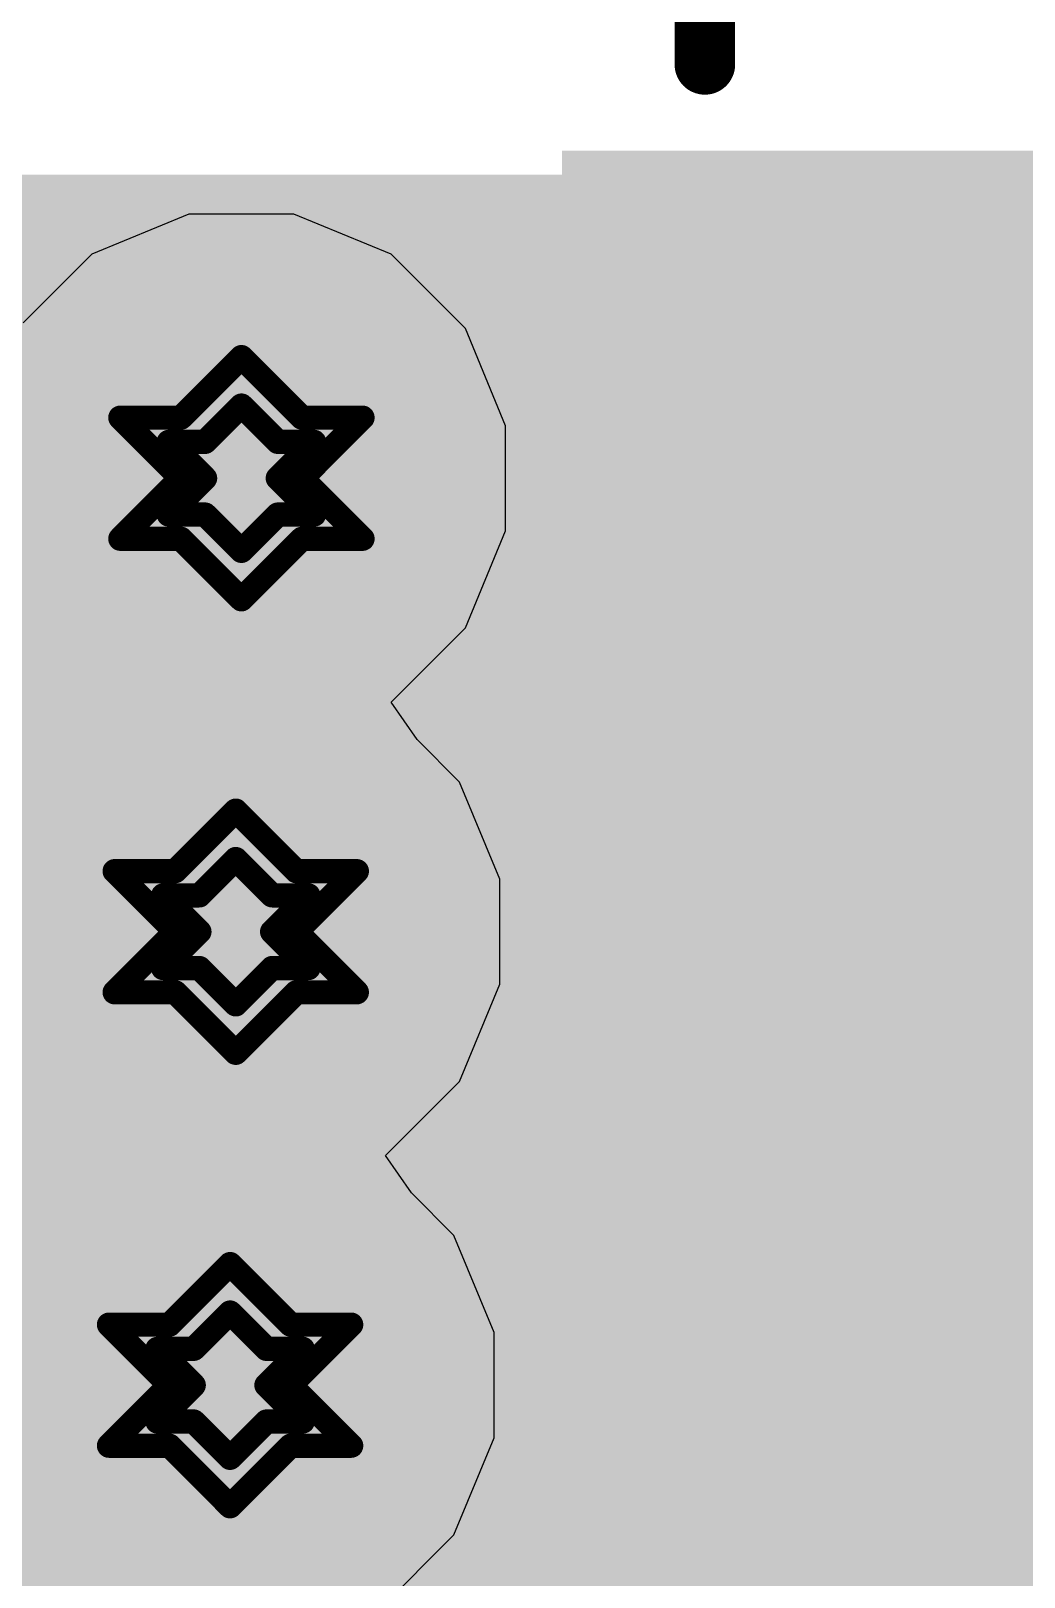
# Model space of a CAD drawing. Header units: inches. Extents: x -5 to 5328, y -4 to 5281.
# Drawn here: x 51.176 to 53.259, y 46.347 to 49.589 of the extents above; entities that cross this region are included whole.
import ezdxf

# ---------------------------------------------------------------- set-up
doc = ezdxf.new("R2010")
doc.units = ezdxf.units.IN
for name, color, linetype in [('Bottom Layer', 5, 'Continuous'), ('Bottom Solder', 6, 'Continuous'), ('Drill Drawing', 1, 'Continuous'), ('Layer 1', 16, 'Continuous'), ('Layer 2', 76, 'Continuous'), ('Top Layer', 1, 'Continuous'), ('Top Overlay', 2, 'Continuous'), ('Top Paste', 8, 'Continuous'), ('Top Solder', 216, 'Continuous'), ('Via Holes', 16, 'Continuous')]:
    doc.layers.add(name, color=color, linetype=linetype)

# ---------------------------------------------------------------- blocks, each defined once
blk = doc.blocks.new('TO_277A_144')
at = {"layer": 'Top Layer'}
blk.add_hatch(color=1, dxfattribs=at).paths.add_polyline_path([(-4.525, 2.4), (0.525, 2.4), (0.525, -2.4), (-4.525, -2.4)])
at = {"layer": 'Top Paste'}
blk.add_hatch(color=8, dxfattribs=at).paths.add_polyline_path([(-4.525, 2.4), (0.525, 2.4), (0.525, -2.4), (-4.525, -2.4)])
at = {"layer": 'Top Solder'}
blk.add_hatch(color=216, dxfattribs=at).paths.add_polyline_path([(-4.575, 2.45), (0.575, 2.45), (0.575, -2.45), (-4.575, -2.45)])
at = {"layer": 'Top Overlay'}
blk.add_lwpolyline([(0.7562, 2.15, 0.127, 0.127, 0), (2.2001, 2.15, 0.127, 0.127, 0)], format="xyseb", dxfattribs=at)
blk.add_lwpolyline([(0.7245, 2.15, 0.0635, 0.0635, 1), (0.788, 2.15, 0.0635, 0.0635, 1)], format="xyseb", close=True, dxfattribs=at)

msp = doc.modelspace()

# ---------------------------------------------------------------- hatches: boundary and pattern name
at = {"layer": 'Bottom Layer'}
h = msp.add_hatch(color=5, dxfattribs=at)
edge = h.paths.add_edge_path()
edge.add_arc((51.6172, 48.6512), 0.3, 0, 360)
h = msp.add_hatch(color=5, dxfattribs=at)
edge = h.paths.add_edge_path()
edge.add_arc((51.6053, 47.7001), 0.3, 0, 360)
h = msp.add_hatch(color=5, dxfattribs=at)
edge = h.paths.add_edge_path()
edge.add_arc((51.5934, 46.7491), 0.3, 0, 360)
at = {"layer": 'Bottom Solder'}
h = msp.add_hatch(color=6, dxfattribs=at)
edge = h.paths.add_edge_path()
edge.add_arc((51.6172, 48.6512), 0.4016, 0, 360)
h = msp.add_hatch(color=6, dxfattribs=at)
edge = h.paths.add_edge_path()
edge.add_arc((51.6053, 47.7001), 0.4016, 0, 360)
h = msp.add_hatch(color=6, dxfattribs=at)
edge = h.paths.add_edge_path()
edge.add_arc((51.5934, 46.7491), 0.4016, 0, 360)
at = {"layer": 'Layer 1'}
h = msp.add_hatch(color=16, dxfattribs=at)
edge = h.paths.add_edge_path()
edge.add_arc((51.6172, 48.6512), 0.3, 0, 360)
h = msp.add_hatch(color=16, dxfattribs=at)
edge = h.paths.add_edge_path()
edge.add_arc((51.6053, 47.7001), 0.3, 0, 360)
h = msp.add_hatch(color=16, dxfattribs=at)
edge = h.paths.add_edge_path()
edge.add_arc((51.5934, 46.7491), 0.3, 0, 360)
at = {"layer": 'Layer 2'}
h = msp.add_hatch(color=76, dxfattribs=at)
edge = h.paths.add_edge_path()
edge.add_arc((51.6172, 48.6512), 0.3, 0, 360)
h = msp.add_hatch(color=76, dxfattribs=at)
edge = h.paths.add_edge_path()
edge.add_arc((51.6053, 47.7001), 0.3, 0, 360)
h = msp.add_hatch(color=76, dxfattribs=at)
edge = h.paths.add_edge_path()
edge.add_arc((51.5934, 46.7491), 0.3, 0, 360)
at = {"layer": 'Top Layer'}
msp.add_hatch(color=1, dxfattribs=at).paths.add_polyline_path([(49.6391, 44.2378), (57.1392, 44.2378), (57.1392, 49.2878), (49.6391, 49.2878)])
h = msp.add_hatch(color=1, dxfattribs=at)
edge = h.paths.add_edge_path()
edge.add_arc((51.6172, 48.6512), 0.3, 0, 360)
h = msp.add_hatch(color=1, dxfattribs=at)
edge = h.paths.add_edge_path()
edge.add_arc((51.6053, 47.7001), 0.3, 0, 360)
h = msp.add_hatch(color=1, dxfattribs=at)
edge = h.paths.add_edge_path()
edge.add_arc((51.5934, 46.7491), 0.3, 0, 360)
at = {"layer": 'Top Solder'}
h = msp.add_hatch(color=216, dxfattribs=at)
edge = h.paths.add_edge_path()
edge.add_arc((51.6172, 48.6512), 0.4016, 0, 360)
h = msp.add_hatch(color=216, dxfattribs=at)
edge = h.paths.add_edge_path()
edge.add_arc((51.6053, 47.7001), 0.4016, 0, 360)
h = msp.add_hatch(color=216, dxfattribs=at)
edge = h.paths.add_edge_path()
edge.add_arc((51.5934, 46.7491), 0.4016, 0, 360)
at = {"layer": 'Via Holes'}
h = msp.add_hatch(color=7, dxfattribs=at)
edge = h.paths.add_edge_path()
edge.add_arc((51.6172, 48.6512), 0.15, 0, 360)
h = msp.add_hatch(color=7, dxfattribs=at)
edge = h.paths.add_edge_path()
edge.add_arc((51.6053, 47.7001), 0.15, 0, 360)
h = msp.add_hatch(color=7, dxfattribs=at)
edge = h.paths.add_edge_path()
edge.add_arc((51.5934, 46.7491), 0.15, 0, 360)

# ---------------------------------------------------------------- linework, layer by layer
at = {"layer": 'Bottom Layer'}
for p, q in [((51.507, 49.2052), (51.3034, 49.1208)), ((51.7274, 49.2052), (51.507, 49.2052)), ((51.931, 49.1208), (51.7274, 49.2052)), ((51.3034, 49.1208), (51.1597, 48.9772)), ((52.0869, 48.965), (51.931, 49.1208)), ((52.1712, 48.7614), (52.0869, 48.965)), ((52.1712, 48.541), (52.1712, 48.7614)), ((52.0869, 48.3374), (52.1712, 48.541)), ((51.931, 48.1815), (52.0869, 48.3374)), ((51.9856, 48.1033), (51.931, 48.1815)), ((52.0749, 48.014), (51.9856, 48.1033)), ((52.1593, 47.8103), (52.0749, 48.014)), ((52.1593, 47.5899), (52.1593, 47.8103)), ((52.0749, 47.3863), (52.1593, 47.5899)), ((51.9191, 47.2305), (52.0749, 47.3863)), ((51.9736, 47.1523), (51.9191, 47.2305)), ((52.063, 47.0629), (51.9736, 47.1523)), ((52.1474, 46.8593), (52.063, 47.0629)), ((52.1474, 46.6389), (52.1474, 46.8593)), ((52.063, 46.4353), (52.1474, 46.6389)), ((51.9072, 46.2794), (52.063, 46.4353))]:
    msp.add_line(p, q, dxfattribs=at)
at = {"layer": 'Drill Drawing'}
for points in [[(51.4902, 48.7782, 0.0508, 0.0508, 0), (51.6172, 48.9052, 0.0508, 0.0508, 0)], [(51.6172, 48.9052, 0.0508, 0.0508, 0), (51.7442, 48.7782, 0.0508, 0.0508, 0)], [(51.3632, 48.7782, 0.0508, 0.0508, 0), (51.4902, 48.6512, 0.0508, 0.0508, 0)], [(51.3632, 48.7782, 0.0508, 0.0508, 0), (51.4902, 48.7782, 0.0508, 0.0508, 0)], [(51.541, 48.7274, 0.0508, 0.0508, 0), (51.6172, 48.8036, 0.0508, 0.0508, 0)], [(51.6172, 48.8036, 0.0508, 0.0508, 0), (51.6934, 48.7274, 0.0508, 0.0508, 0)], [(51.7442, 48.7782, 0.0508, 0.0508, 0), (51.8712, 48.7782, 0.0508, 0.0508, 0)], [(51.7442, 48.6512, 0.0508, 0.0508, 0), (51.8712, 48.7782, 0.0508, 0.0508, 0)], [(51.4648, 48.7274, 0.0508, 0.0508, 0), (51.541, 48.6512, 0.0508, 0.0508, 0)], [(51.4648, 48.7274, 0.0508, 0.0508, 0), (51.541, 48.7274, 0.0508, 0.0508, 0)], [(51.6934, 48.7274, 0.0508, 0.0508, 0), (51.7696, 48.7274, 0.0508, 0.0508, 0)], [(51.6934, 48.6512, 0.0508, 0.0508, 0), (51.7696, 48.7274, 0.0508, 0.0508, 0)], [(51.3632, 48.5242, 0.0508, 0.0508, 0), (51.4902, 48.6512, 0.0508, 0.0508, 0)], [(51.4648, 48.575, 0.0508, 0.0508, 0), (51.541, 48.6512, 0.0508, 0.0508, 0)], [(51.6934, 48.6512, 0.0508, 0.0508, 0), (51.7696, 48.575, 0.0508, 0.0508, 0)], [(51.7442, 48.6512, 0.0508, 0.0508, 0), (51.8712, 48.5242, 0.0508, 0.0508, 0)], [(51.4648, 48.575, 0.0508, 0.0508, 0), (51.541, 48.575, 0.0508, 0.0508, 0)], [(51.541, 48.575, 0.0508, 0.0508, 0), (51.6172, 48.4988, 0.0508, 0.0508, 0)], [(51.6172, 48.4988, 0.0508, 0.0508, 0), (51.6934, 48.575, 0.0508, 0.0508, 0)], [(51.6934, 48.575, 0.0508, 0.0508, 0), (51.7696, 48.575, 0.0508, 0.0508, 0)], [(51.3632, 48.5242, 0.0508, 0.0508, 0), (51.4902, 48.5242, 0.0508, 0.0508, 0)], [(51.4902, 48.5242, 0.0508, 0.0508, 0), (51.6172, 48.3972, 0.0508, 0.0508, 0)], [(51.6172, 48.3972, 0.0508, 0.0508, 0), (51.7442, 48.5242, 0.0508, 0.0508, 0)], [(51.7442, 48.5242, 0.0508, 0.0508, 0), (51.8712, 48.5242, 0.0508, 0.0508, 0)], [(51.4783, 47.8271, 0.0508, 0.0508, 0), (51.6053, 47.9541, 0.0508, 0.0508, 0)], [(51.6053, 47.9541, 0.0508, 0.0508, 0), (51.7323, 47.8271, 0.0508, 0.0508, 0)], [(51.5291, 47.7763, 0.0508, 0.0508, 0), (51.6053, 47.8525, 0.0508, 0.0508, 0)], [(51.6053, 47.8525, 0.0508, 0.0508, 0), (51.6815, 47.7763, 0.0508, 0.0508, 0)], [(51.3513, 47.8271, 0.0508, 0.0508, 0), (51.4783, 47.7001, 0.0508, 0.0508, 0)], [(51.3513, 47.8271, 0.0508, 0.0508, 0), (51.4783, 47.8271, 0.0508, 0.0508, 0)], [(51.7323, 47.8271, 0.0508, 0.0508, 0), (51.8593, 47.8271, 0.0508, 0.0508, 0)], [(51.7323, 47.7001, 0.0508, 0.0508, 0), (51.8593, 47.8271, 0.0508, 0.0508, 0)], [(51.4529, 47.7763, 0.0508, 0.0508, 0), (51.5291, 47.7001, 0.0508, 0.0508, 0)], [(51.4529, 47.7763, 0.0508, 0.0508, 0), (51.5291, 47.7763, 0.0508, 0.0508, 0)], [(51.6815, 47.7763, 0.0508, 0.0508, 0), (51.7577, 47.7763, 0.0508, 0.0508, 0)], [(51.6815, 47.7001, 0.0508, 0.0508, 0), (51.7577, 47.7763, 0.0508, 0.0508, 0)], [(51.3513, 47.5731, 0.0508, 0.0508, 0), (51.4783, 47.7001, 0.0508, 0.0508, 0)], [(51.4529, 47.6239, 0.0508, 0.0508, 0), (51.5291, 47.7001, 0.0508, 0.0508, 0)], [(51.6815, 47.7001, 0.0508, 0.0508, 0), (51.7577, 47.6239, 0.0508, 0.0508, 0)], [(51.7323, 47.7001, 0.0508, 0.0508, 0), (51.8593, 47.5731, 0.0508, 0.0508, 0)], [(51.4529, 47.6239, 0.0508, 0.0508, 0), (51.5291, 47.6239, 0.0508, 0.0508, 0)], [(51.5291, 47.6239, 0.0508, 0.0508, 0), (51.6053, 47.5477, 0.0508, 0.0508, 0)], [(51.6053, 47.5477, 0.0508, 0.0508, 0), (51.6815, 47.6239, 0.0508, 0.0508, 0)], [(51.6815, 47.6239, 0.0508, 0.0508, 0), (51.7577, 47.6239, 0.0508, 0.0508, 0)], [(51.3513, 47.5731, 0.0508, 0.0508, 0), (51.4783, 47.5731, 0.0508, 0.0508, 0)], [(51.4783, 47.5731, 0.0508, 0.0508, 0), (51.6053, 47.4461, 0.0508, 0.0508, 0)], [(51.6053, 47.4461, 0.0508, 0.0508, 0), (51.7323, 47.5731, 0.0508, 0.0508, 0)], [(51.7323, 47.5731, 0.0508, 0.0508, 0), (51.8593, 47.5731, 0.0508, 0.0508, 0)], [(51.4664, 46.8761, 0.0508, 0.0508, 0), (51.5934, 47.0031, 0.0508, 0.0508, 0)], [(51.5934, 47.0031, 0.0508, 0.0508, 0), (51.7204, 46.8761, 0.0508, 0.0508, 0)], [(51.5172, 46.8253, 0.0508, 0.0508, 0), (51.5934, 46.9015, 0.0508, 0.0508, 0)], [(51.5934, 46.9015, 0.0508, 0.0508, 0), (51.6696, 46.8253, 0.0508, 0.0508, 0)], [(51.3394, 46.8761, 0.0508, 0.0508, 0), (51.4664, 46.7491, 0.0508, 0.0508, 0)], [(51.3394, 46.8761, 0.0508, 0.0508, 0), (51.4664, 46.8761, 0.0508, 0.0508, 0)], [(51.7204, 46.8761, 0.0508, 0.0508, 0), (51.8474, 46.8761, 0.0508, 0.0508, 0)], [(51.7204, 46.7491, 0.0508, 0.0508, 0), (51.8474, 46.8761, 0.0508, 0.0508, 0)], [(51.441, 46.8253, 0.0508, 0.0508, 0), (51.5172, 46.7491, 0.0508, 0.0508, 0)], [(51.441, 46.8253, 0.0508, 0.0508, 0), (51.5172, 46.8253, 0.0508, 0.0508, 0)], [(51.6696, 46.8253, 0.0508, 0.0508, 0), (51.7458, 46.8253, 0.0508, 0.0508, 0)], [(51.6696, 46.7491, 0.0508, 0.0508, 0), (51.7458, 46.8253, 0.0508, 0.0508, 0)], [(51.3394, 46.6221, 0.0508, 0.0508, 0), (51.4664, 46.7491, 0.0508, 0.0508, 0)], [(51.441, 46.6729, 0.0508, 0.0508, 0), (51.5172, 46.7491, 0.0508, 0.0508, 0)], [(51.6696, 46.7491, 0.0508, 0.0508, 0), (51.7458, 46.6729, 0.0508, 0.0508, 0)], [(51.7204, 46.7491, 0.0508, 0.0508, 0), (51.8474, 46.6221, 0.0508, 0.0508, 0)], [(51.441, 46.6729, 0.0508, 0.0508, 0), (51.5172, 46.6729, 0.0508, 0.0508, 0)], [(51.5172, 46.6729, 0.0508, 0.0508, 0), (51.5934, 46.5967, 0.0508, 0.0508, 0)], [(51.5934, 46.5967, 0.0508, 0.0508, 0), (51.6696, 46.6729, 0.0508, 0.0508, 0)], [(51.6696, 46.6729, 0.0508, 0.0508, 0), (51.7458, 46.6729, 0.0508, 0.0508, 0)], [(51.3394, 46.6221, 0.0508, 0.0508, 0), (51.4664, 46.6221, 0.0508, 0.0508, 0)], [(51.4664, 46.6221, 0.0508, 0.0508, 0), (51.5934, 46.4951, 0.0508, 0.0508, 0)], [(51.5934, 46.4951, 0.0508, 0.0508, 0), (51.7204, 46.6221, 0.0508, 0.0508, 0)], [(51.7204, 46.6221, 0.0508, 0.0508, 0), (51.8474, 46.6221, 0.0508, 0.0508, 0)]]:
    msp.add_lwpolyline(points, format="xyseb", dxfattribs=at)
for points in [[(51.6045, 48.9052, 0.0254, 0.0254, 1), (51.6299, 48.9052, 0.0254, 0.0254, 1)], [(51.6045, 48.9052, 0.0254, 0.0254, 1), (51.6299, 48.9052, 0.0254, 0.0254, 1)], [(51.3505, 48.7782, 0.0254, 0.0254, 1), (51.3759, 48.7782, 0.0254, 0.0254, 1)], [(51.3505, 48.7782, 0.0254, 0.0254, 1), (51.3759, 48.7782, 0.0254, 0.0254, 1)], [(51.4775, 48.7782, 0.0254, 0.0254, 1), (51.5029, 48.7782, 0.0254, 0.0254, 1)], [(51.4775, 48.7782, 0.0254, 0.0254, 1), (51.5029, 48.7782, 0.0254, 0.0254, 1)], [(51.6045, 48.8036, 0.0254, 0.0254, 1), (51.6299, 48.8036, 0.0254, 0.0254, 1)], [(51.6045, 48.8036, 0.0254, 0.0254, 1), (51.6299, 48.8036, 0.0254, 0.0254, 1)], [(51.7315, 48.7782, 0.0254, 0.0254, 1), (51.7569, 48.7782, 0.0254, 0.0254, 1)], [(51.7315, 48.7782, 0.0254, 0.0254, 1), (51.7569, 48.7782, 0.0254, 0.0254, 1)], [(51.8585, 48.7782, 0.0254, 0.0254, 1), (51.8839, 48.7782, 0.0254, 0.0254, 1)], [(51.8585, 48.7782, 0.0254, 0.0254, 1), (51.8839, 48.7782, 0.0254, 0.0254, 1)], [(51.4521, 48.7274, 0.0254, 0.0254, 1), (51.4775, 48.7274, 0.0254, 0.0254, 1)], [(51.4521, 48.7274, 0.0254, 0.0254, 1), (51.4775, 48.7274, 0.0254, 0.0254, 1)], [(51.5283, 48.7274, 0.0254, 0.0254, 1), (51.5537, 48.7274, 0.0254, 0.0254, 1)], [(51.5283, 48.7274, 0.0254, 0.0254, 1), (51.5537, 48.7274, 0.0254, 0.0254, 1)], [(51.6807, 48.7274, 0.0254, 0.0254, 1), (51.7061, 48.7274, 0.0254, 0.0254, 1)], [(51.6807, 48.7274, 0.0254, 0.0254, 1), (51.7061, 48.7274, 0.0254, 0.0254, 1)], [(51.7569, 48.7274, 0.0254, 0.0254, 1), (51.7823, 48.7274, 0.0254, 0.0254, 1)], [(51.7569, 48.7274, 0.0254, 0.0254, 1), (51.7823, 48.7274, 0.0254, 0.0254, 1)], [(51.4775, 48.6512, 0.0254, 0.0254, 1), (51.5029, 48.6512, 0.0254, 0.0254, 1)], [(51.4775, 48.6512, 0.0254, 0.0254, 1), (51.5029, 48.6512, 0.0254, 0.0254, 1)], [(51.5283, 48.6512, 0.0254, 0.0254, 1), (51.5537, 48.6512, 0.0254, 0.0254, 1)], [(51.5283, 48.6512, 0.0254, 0.0254, 1), (51.5537, 48.6512, 0.0254, 0.0254, 1)], [(51.6807, 48.6512, 0.0254, 0.0254, 1), (51.7061, 48.6512, 0.0254, 0.0254, 1)], [(51.6807, 48.6512, 0.0254, 0.0254, 1), (51.7061, 48.6512, 0.0254, 0.0254, 1)], [(51.7315, 48.6512, 0.0254, 0.0254, 1), (51.7569, 48.6512, 0.0254, 0.0254, 1)], [(51.7315, 48.6512, 0.0254, 0.0254, 1), (51.7569, 48.6512, 0.0254, 0.0254, 1)], [(51.4521, 48.575, 0.0254, 0.0254, 1), (51.4775, 48.575, 0.0254, 0.0254, 1)], [(51.4521, 48.575, 0.0254, 0.0254, 1), (51.4775, 48.575, 0.0254, 0.0254, 1)], [(51.5283, 48.575, 0.0254, 0.0254, 1), (51.5537, 48.575, 0.0254, 0.0254, 1)], [(51.5283, 48.575, 0.0254, 0.0254, 1), (51.5537, 48.575, 0.0254, 0.0254, 1)], [(51.6807, 48.575, 0.0254, 0.0254, 1), (51.7061, 48.575, 0.0254, 0.0254, 1)], [(51.6807, 48.575, 0.0254, 0.0254, 1), (51.7061, 48.575, 0.0254, 0.0254, 1)], [(51.7569, 48.575, 0.0254, 0.0254, 1), (51.7823, 48.575, 0.0254, 0.0254, 1)], [(51.7569, 48.575, 0.0254, 0.0254, 1), (51.7823, 48.575, 0.0254, 0.0254, 1)], [(51.3505, 48.5242, 0.0254, 0.0254, 1), (51.3759, 48.5242, 0.0254, 0.0254, 1)], [(51.3505, 48.5242, 0.0254, 0.0254, 1), (51.3759, 48.5242, 0.0254, 0.0254, 1)], [(51.4775, 48.5242, 0.0254, 0.0254, 1), (51.5029, 48.5242, 0.0254, 0.0254, 1)], [(51.4775, 48.5242, 0.0254, 0.0254, 1), (51.5029, 48.5242, 0.0254, 0.0254, 1)], [(51.7315, 48.5242, 0.0254, 0.0254, 1), (51.7569, 48.5242, 0.0254, 0.0254, 1)], [(51.7315, 48.5242, 0.0254, 0.0254, 1), (51.7569, 48.5242, 0.0254, 0.0254, 1)], [(51.8585, 48.5242, 0.0254, 0.0254, 1), (51.8839, 48.5242, 0.0254, 0.0254, 1)], [(51.8585, 48.5242, 0.0254, 0.0254, 1), (51.8839, 48.5242, 0.0254, 0.0254, 1)], [(51.6045, 48.4988, 0.0254, 0.0254, 1), (51.6299, 48.4988, 0.0254, 0.0254, 1)], [(51.6045, 48.4988, 0.0254, 0.0254, 1), (51.6299, 48.4988, 0.0254, 0.0254, 1)], [(51.6045, 48.3972, 0.0254, 0.0254, 1), (51.6299, 48.3972, 0.0254, 0.0254, 1)], [(51.6045, 48.3972, 0.0254, 0.0254, 1), (51.6299, 48.3972, 0.0254, 0.0254, 1)], [(51.5926, 47.9541, 0.0254, 0.0254, 1), (51.618, 47.9541, 0.0254, 0.0254, 1)], [(51.5926, 47.9541, 0.0254, 0.0254, 1), (51.618, 47.9541, 0.0254, 0.0254, 1)], [(51.5926, 47.8525, 0.0254, 0.0254, 1), (51.618, 47.8525, 0.0254, 0.0254, 1)], [(51.5926, 47.8525, 0.0254, 0.0254, 1), (51.618, 47.8525, 0.0254, 0.0254, 1)], [(51.3386, 47.8271, 0.0254, 0.0254, 1), (51.364, 47.8271, 0.0254, 0.0254, 1)], [(51.3386, 47.8271, 0.0254, 0.0254, 1), (51.364, 47.8271, 0.0254, 0.0254, 1)], [(51.4656, 47.8271, 0.0254, 0.0254, 1), (51.491, 47.8271, 0.0254, 0.0254, 1)], [(51.4656, 47.8271, 0.0254, 0.0254, 1), (51.491, 47.8271, 0.0254, 0.0254, 1)], [(51.7196, 47.8271, 0.0254, 0.0254, 1), (51.745, 47.8271, 0.0254, 0.0254, 1)], [(51.7196, 47.8271, 0.0254, 0.0254, 1), (51.745, 47.8271, 0.0254, 0.0254, 1)], [(51.8466, 47.8271, 0.0254, 0.0254, 1), (51.872, 47.8271, 0.0254, 0.0254, 1)], [(51.8466, 47.8271, 0.0254, 0.0254, 1), (51.872, 47.8271, 0.0254, 0.0254, 1)], [(51.4402, 47.7763, 0.0254, 0.0254, 1), (51.4656, 47.7763, 0.0254, 0.0254, 1)], [(51.4402, 47.7763, 0.0254, 0.0254, 1), (51.4656, 47.7763, 0.0254, 0.0254, 1)], [(51.5164, 47.7763, 0.0254, 0.0254, 1), (51.5418, 47.7763, 0.0254, 0.0254, 1)], [(51.5164, 47.7763, 0.0254, 0.0254, 1), (51.5418, 47.7763, 0.0254, 0.0254, 1)], [(51.6688, 47.7763, 0.0254, 0.0254, 1), (51.6942, 47.7763, 0.0254, 0.0254, 1)], [(51.6688, 47.7763, 0.0254, 0.0254, 1), (51.6942, 47.7763, 0.0254, 0.0254, 1)], [(51.745, 47.7763, 0.0254, 0.0254, 1), (51.7704, 47.7763, 0.0254, 0.0254, 1)], [(51.745, 47.7763, 0.0254, 0.0254, 1), (51.7704, 47.7763, 0.0254, 0.0254, 1)], [(51.4656, 47.7001, 0.0254, 0.0254, 1), (51.491, 47.7001, 0.0254, 0.0254, 1)], [(51.4656, 47.7001, 0.0254, 0.0254, 1), (51.491, 47.7001, 0.0254, 0.0254, 1)], [(51.5164, 47.7001, 0.0254, 0.0254, 1), (51.5418, 47.7001, 0.0254, 0.0254, 1)], [(51.5164, 47.7001, 0.0254, 0.0254, 1), (51.5418, 47.7001, 0.0254, 0.0254, 1)], [(51.6688, 47.7001, 0.0254, 0.0254, 1), (51.6942, 47.7001, 0.0254, 0.0254, 1)], [(51.6688, 47.7001, 0.0254, 0.0254, 1), (51.6942, 47.7001, 0.0254, 0.0254, 1)], [(51.7196, 47.7001, 0.0254, 0.0254, 1), (51.745, 47.7001, 0.0254, 0.0254, 1)], [(51.7196, 47.7001, 0.0254, 0.0254, 1), (51.745, 47.7001, 0.0254, 0.0254, 1)], [(51.4402, 47.6239, 0.0254, 0.0254, 1), (51.4656, 47.6239, 0.0254, 0.0254, 1)], [(51.4402, 47.6239, 0.0254, 0.0254, 1), (51.4656, 47.6239, 0.0254, 0.0254, 1)], [(51.5164, 47.6239, 0.0254, 0.0254, 1), (51.5418, 47.6239, 0.0254, 0.0254, 1)], [(51.5164, 47.6239, 0.0254, 0.0254, 1), (51.5418, 47.6239, 0.0254, 0.0254, 1)], [(51.6688, 47.6239, 0.0254, 0.0254, 1), (51.6942, 47.6239, 0.0254, 0.0254, 1)], [(51.6688, 47.6239, 0.0254, 0.0254, 1), (51.6942, 47.6239, 0.0254, 0.0254, 1)], [(51.745, 47.6239, 0.0254, 0.0254, 1), (51.7704, 47.6239, 0.0254, 0.0254, 1)], [(51.745, 47.6239, 0.0254, 0.0254, 1), (51.7704, 47.6239, 0.0254, 0.0254, 1)], [(51.3386, 47.5731, 0.0254, 0.0254, 1), (51.364, 47.5731, 0.0254, 0.0254, 1)], [(51.3386, 47.5731, 0.0254, 0.0254, 1), (51.364, 47.5731, 0.0254, 0.0254, 1)], [(51.4656, 47.5731, 0.0254, 0.0254, 1), (51.491, 47.5731, 0.0254, 0.0254, 1)], [(51.4656, 47.5731, 0.0254, 0.0254, 1), (51.491, 47.5731, 0.0254, 0.0254, 1)], [(51.5926, 47.5477, 0.0254, 0.0254, 1), (51.618, 47.5477, 0.0254, 0.0254, 1)], [(51.5926, 47.5477, 0.0254, 0.0254, 1), (51.618, 47.5477, 0.0254, 0.0254, 1)], [(51.7196, 47.5731, 0.0254, 0.0254, 1), (51.745, 47.5731, 0.0254, 0.0254, 1)], [(51.7196, 47.5731, 0.0254, 0.0254, 1), (51.745, 47.5731, 0.0254, 0.0254, 1)], [(51.8466, 47.5731, 0.0254, 0.0254, 1), (51.872, 47.5731, 0.0254, 0.0254, 1)], [(51.8466, 47.5731, 0.0254, 0.0254, 1), (51.872, 47.5731, 0.0254, 0.0254, 1)], [(51.5926, 47.4461, 0.0254, 0.0254, 1), (51.618, 47.4461, 0.0254, 0.0254, 1)], [(51.5926, 47.4461, 0.0254, 0.0254, 1), (51.618, 47.4461, 0.0254, 0.0254, 1)], [(51.5807, 47.0031, 0.0254, 0.0254, 1), (51.6061, 47.0031, 0.0254, 0.0254, 1)], [(51.5807, 47.0031, 0.0254, 0.0254, 1), (51.6061, 47.0031, 0.0254, 0.0254, 1)], [(51.5807, 46.9015, 0.0254, 0.0254, 1), (51.6061, 46.9015, 0.0254, 0.0254, 1)], [(51.5807, 46.9015, 0.0254, 0.0254, 1), (51.6061, 46.9015, 0.0254, 0.0254, 1)], [(51.3267, 46.8761, 0.0254, 0.0254, 1), (51.3521, 46.8761, 0.0254, 0.0254, 1)], [(51.3267, 46.8761, 0.0254, 0.0254, 1), (51.3521, 46.8761, 0.0254, 0.0254, 1)], [(51.4537, 46.8761, 0.0254, 0.0254, 1), (51.4791, 46.8761, 0.0254, 0.0254, 1)], [(51.4537, 46.8761, 0.0254, 0.0254, 1), (51.4791, 46.8761, 0.0254, 0.0254, 1)], [(51.7077, 46.8761, 0.0254, 0.0254, 1), (51.7331, 46.8761, 0.0254, 0.0254, 1)], [(51.7077, 46.8761, 0.0254, 0.0254, 1), (51.7331, 46.8761, 0.0254, 0.0254, 1)], [(51.8347, 46.8761, 0.0254, 0.0254, 1), (51.8601, 46.8761, 0.0254, 0.0254, 1)], [(51.8347, 46.8761, 0.0254, 0.0254, 1), (51.8601, 46.8761, 0.0254, 0.0254, 1)], [(51.4283, 46.8253, 0.0254, 0.0254, 1), (51.4537, 46.8253, 0.0254, 0.0254, 1)], [(51.4283, 46.8253, 0.0254, 0.0254, 1), (51.4537, 46.8253, 0.0254, 0.0254, 1)], [(51.5045, 46.8253, 0.0254, 0.0254, 1), (51.5299, 46.8253, 0.0254, 0.0254, 1)], [(51.5045, 46.8253, 0.0254, 0.0254, 1), (51.5299, 46.8253, 0.0254, 0.0254, 1)], [(51.6569, 46.8253, 0.0254, 0.0254, 1), (51.6823, 46.8253, 0.0254, 0.0254, 1)], [(51.6569, 46.8253, 0.0254, 0.0254, 1), (51.6823, 46.8253, 0.0254, 0.0254, 1)], [(51.7331, 46.8253, 0.0254, 0.0254, 1), (51.7585, 46.8253, 0.0254, 0.0254, 1)], [(51.7331, 46.8253, 0.0254, 0.0254, 1), (51.7585, 46.8253, 0.0254, 0.0254, 1)], [(51.4537, 46.7491, 0.0254, 0.0254, 1), (51.4791, 46.7491, 0.0254, 0.0254, 1)], [(51.4537, 46.7491, 0.0254, 0.0254, 1), (51.4791, 46.7491, 0.0254, 0.0254, 1)], [(51.5045, 46.7491, 0.0254, 0.0254, 1), (51.5299, 46.7491, 0.0254, 0.0254, 1)], [(51.5045, 46.7491, 0.0254, 0.0254, 1), (51.5299, 46.7491, 0.0254, 0.0254, 1)], [(51.6569, 46.7491, 0.0254, 0.0254, 1), (51.6823, 46.7491, 0.0254, 0.0254, 1)], [(51.6569, 46.7491, 0.0254, 0.0254, 1), (51.6823, 46.7491, 0.0254, 0.0254, 1)], [(51.7077, 46.7491, 0.0254, 0.0254, 1), (51.7331, 46.7491, 0.0254, 0.0254, 1)], [(51.7077, 46.7491, 0.0254, 0.0254, 1), (51.7331, 46.7491, 0.0254, 0.0254, 1)], [(51.4283, 46.6729, 0.0254, 0.0254, 1), (51.4537, 46.6729, 0.0254, 0.0254, 1)], [(51.4283, 46.6729, 0.0254, 0.0254, 1), (51.4537, 46.6729, 0.0254, 0.0254, 1)], [(51.5045, 46.6729, 0.0254, 0.0254, 1), (51.5299, 46.6729, 0.0254, 0.0254, 1)], [(51.5045, 46.6729, 0.0254, 0.0254, 1), (51.5299, 46.6729, 0.0254, 0.0254, 1)], [(51.6569, 46.6729, 0.0254, 0.0254, 1), (51.6823, 46.6729, 0.0254, 0.0254, 1)], [(51.6569, 46.6729, 0.0254, 0.0254, 1), (51.6823, 46.6729, 0.0254, 0.0254, 1)], [(51.7331, 46.6729, 0.0254, 0.0254, 1), (51.7585, 46.6729, 0.0254, 0.0254, 1)], [(51.7331, 46.6729, 0.0254, 0.0254, 1), (51.7585, 46.6729, 0.0254, 0.0254, 1)], [(51.3267, 46.6221, 0.0254, 0.0254, 1), (51.3521, 46.6221, 0.0254, 0.0254, 1)], [(51.3267, 46.6221, 0.0254, 0.0254, 1), (51.3521, 46.6221, 0.0254, 0.0254, 1)], [(51.4537, 46.6221, 0.0254, 0.0254, 1), (51.4791, 46.6221, 0.0254, 0.0254, 1)], [(51.4537, 46.6221, 0.0254, 0.0254, 1), (51.4791, 46.6221, 0.0254, 0.0254, 1)], [(51.7077, 46.6221, 0.0254, 0.0254, 1), (51.7331, 46.6221, 0.0254, 0.0254, 1)], [(51.7077, 46.6221, 0.0254, 0.0254, 1), (51.7331, 46.6221, 0.0254, 0.0254, 1)], [(51.8347, 46.6221, 0.0254, 0.0254, 1), (51.8601, 46.6221, 0.0254, 0.0254, 1)], [(51.8347, 46.6221, 0.0254, 0.0254, 1), (51.8601, 46.6221, 0.0254, 0.0254, 1)], [(51.5807, 46.5967, 0.0254, 0.0254, 1), (51.6061, 46.5967, 0.0254, 0.0254, 1)], [(51.5807, 46.5967, 0.0254, 0.0254, 1), (51.6061, 46.5967, 0.0254, 0.0254, 1)], [(51.5807, 46.4951, 0.0254, 0.0254, 1), (51.6061, 46.4951, 0.0254, 0.0254, 1)], [(51.5807, 46.4951, 0.0254, 0.0254, 1), (51.6061, 46.4951, 0.0254, 0.0254, 1)]]:
    msp.add_lwpolyline(points, format="xyseb", close=True, dxfattribs=at)
at = {"layer": 'Layer 1'}
for p, q in [((51.507, 49.2052), (51.3034, 49.1208)), ((51.7274, 49.2052), (51.507, 49.2052)), ((51.931, 49.1208), (51.7274, 49.2052)), ((51.3034, 49.1208), (51.1597, 48.9772)), ((52.0869, 48.965), (51.931, 49.1208)), ((52.1712, 48.7614), (52.0869, 48.965)), ((52.1712, 48.541), (52.1712, 48.7614)), ((52.0869, 48.3374), (52.1712, 48.541)), ((51.931, 48.1815), (52.0869, 48.3374)), ((51.9856, 48.1033), (51.931, 48.1815)), ((52.0749, 48.014), (51.9856, 48.1033)), ((52.1593, 47.8103), (52.0749, 48.014)), ((52.1593, 47.5899), (52.1593, 47.8103)), ((52.0749, 47.3863), (52.1593, 47.5899)), ((51.9191, 47.2305), (52.0749, 47.3863)), ((51.9736, 47.1523), (51.9191, 47.2305)), ((52.063, 47.0629), (51.9736, 47.1523)), ((52.1474, 46.8593), (52.063, 47.0629)), ((52.1474, 46.6389), (52.1474, 46.8593)), ((52.063, 46.4353), (52.1474, 46.6389)), ((51.9072, 46.2794), (52.063, 46.4353))]:
    msp.add_line(p, q, dxfattribs=at)

# ---------------------------------------------------------------- block references
at = {"rotation": 90}
msp.add_blockref('TO_277A_144', (54.7392, 48.7628), dxfattribs=at)

doc.saveas('drawing.dxf')
